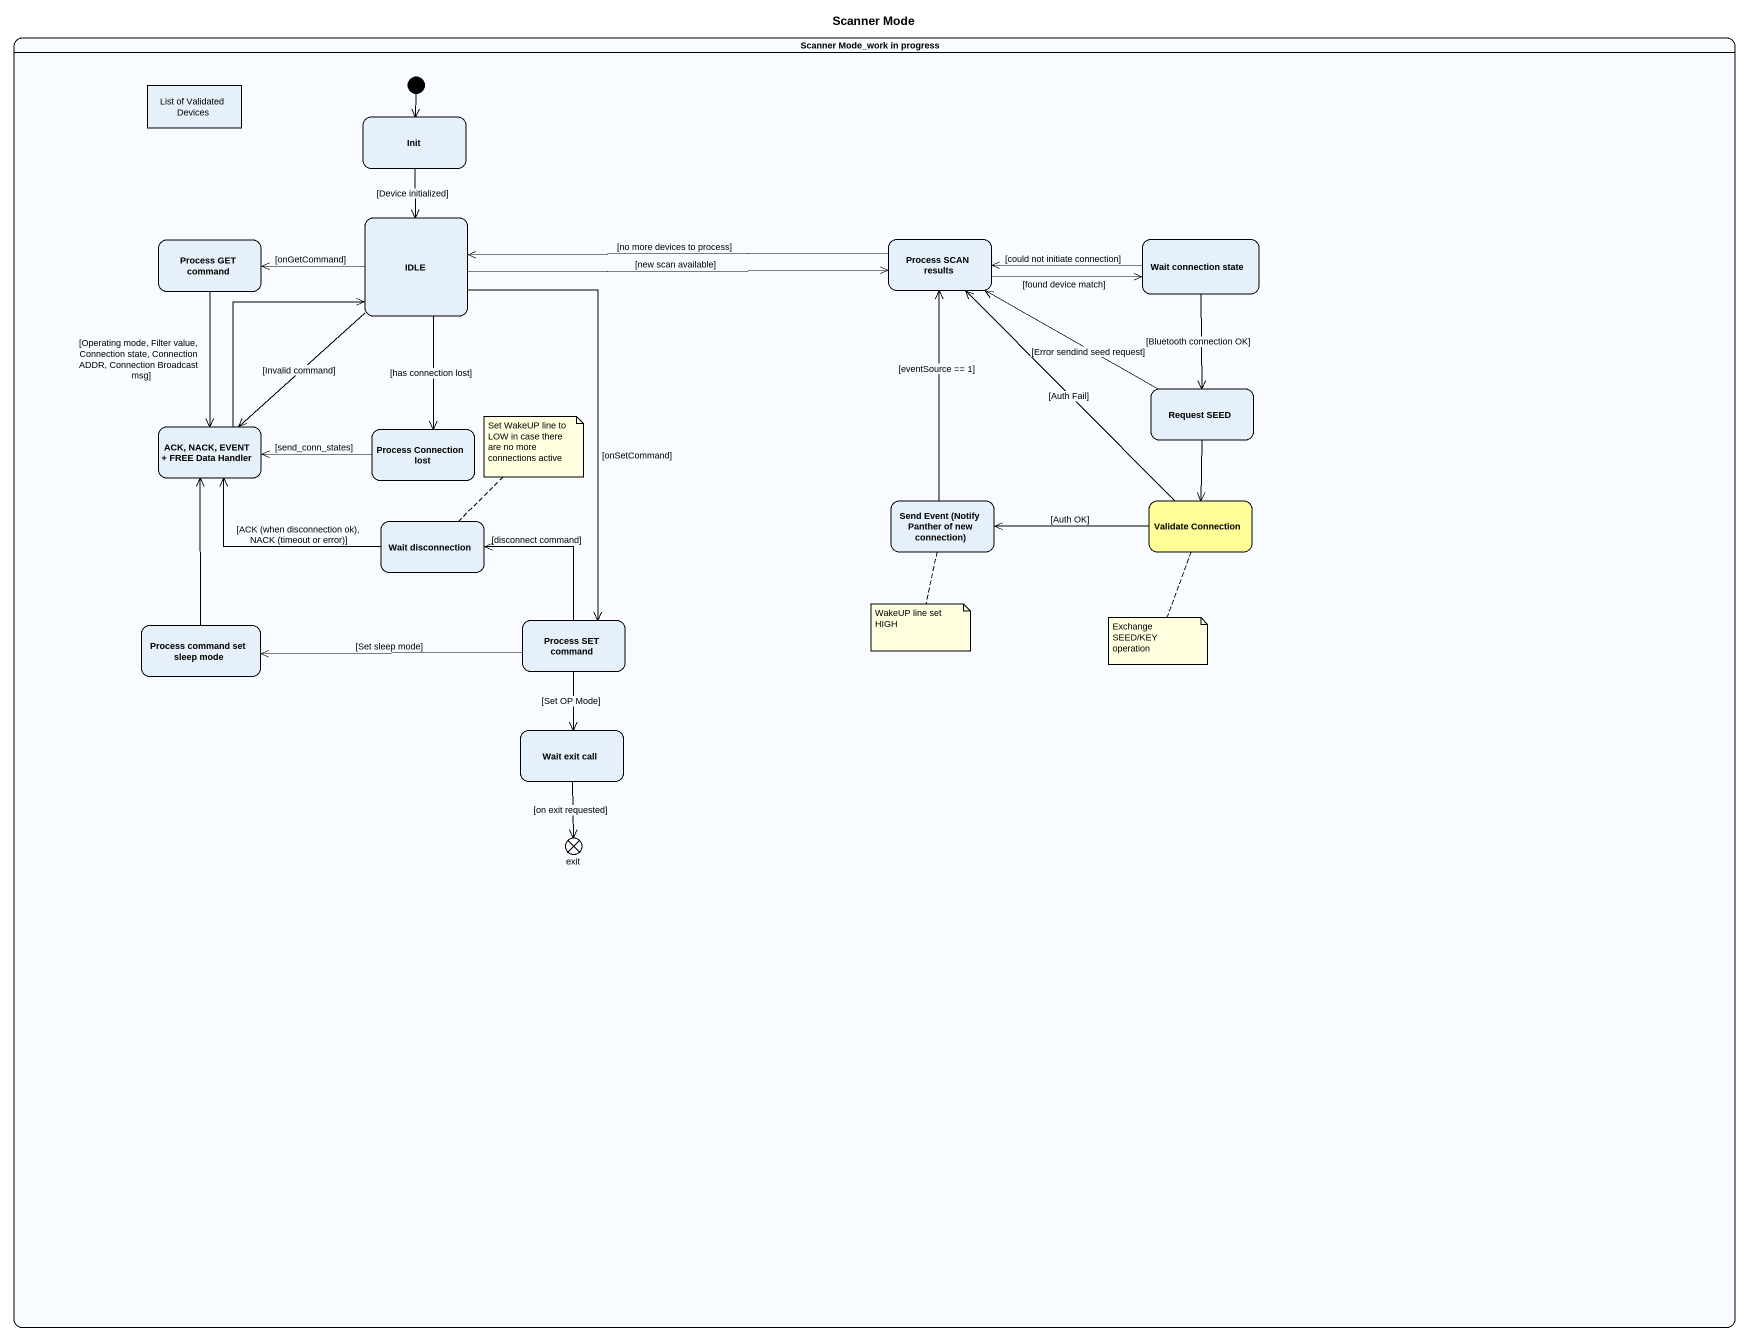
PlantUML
@startuml
title Scanner Mode
hide empty description
state "Scanner Mode_work in progress" as Scanner_Mode_work_in {
  state "List of Validated Devices" as List_of_Validated_Devices <<object>>
  state Init
  state "Process GET command" as Process_GET_command
  state IDLE
  state "Process SCAN results" as Process_SCAN_results
  state "Wait connection state" as Wait_connection_state
  state "Request SEED" as Request_SEED
  state "ACK, NACK, EVENT + FREE Data Handler" as ACK_NACK_EVENT_FREE_Data
  state "Process Connection lost" as Process_Connection_lost
  state "Send Event (Notify Panther of new connection)" as Send_Event_Notify_Panther
  state "Validate Connection" as Validate_Connection #FFFE99
  state "Wait disconnection" as Wait_disconnection
  state "Process command set sleep mode" as Process_command_set_sleep
  state "Process SET command" as Process_SET_command
  state "Wait exit call" as Wait_exit_call
  state exit <<exitPoint>>
  [*] --> Init
}
Init --> IDLE : [Device initialized]
Process_GET_command --> ACK_NACK_EVENT_FREE_Data : [Operating mode, Filter value, Connection state, Connection ADDR, Connection Broadcast msg]
IDLE -left-> Process_GET_command : [onGetCommand]
IDLE -right-> Process_SCAN_results : [new scan available]
IDLE --> ACK_NACK_EVENT_FREE_Data : [Invalid command]
IDLE --> Process_Connection_lost : [has connection lost]
IDLE --> Process_SET_command : [onSetCommand]
Process_SCAN_results -left-> IDLE : [no more devices to process]
Process_SCAN_results -right-> Wait_connection_state : [found device match]
Wait_connection_state -left-> Process_SCAN_results : [could not initiate connection]
Wait_connection_state --> Request_SEED : [Bluetooth connection OK]
Request_SEED -left-> Process_SCAN_results : [Error sendind seed request]
Request_SEED --> Validate_Connection
ACK_NACK_EVENT_FREE_Data -up-> IDLE
Process_Connection_lost -left-> ACK_NACK_EVENT_FREE_Data : [send_conn_states]
Send_Event_Notify_Panther -up-> Process_SCAN_results : [eventSource == 1]
Validate_Connection -up-> Process_SCAN_results : [Auth Fail]
Validate_Connection -left-> Send_Event_Notify_Panther : [Auth OK]
Wait_disconnection -left-> ACK_NACK_EVENT_FREE_Data : [ACK (when disconnection ok), NACK (timeout or error)]
Process_command_set_sleep -up-> ACK_NACK_EVENT_FREE_Data
Process_SET_command -up-> Wait_disconnection : [disconnect command]
Process_SET_command -left-> Process_command_set_sleep : [Set sleep mode]
Process_SET_command --> Wait_exit_call : [Set OP Mode]
Wait_exit_call --> exit : [on exit requested]
note top of Wait_disconnection : Set WakeUP line to LOW in case there are no more connections active
note bottom of Send_Event_Notify_Panther : WakeUP line set HIGH
note bottom of Validate_Connection : Exchange SEED/KEY operation
@enduml
